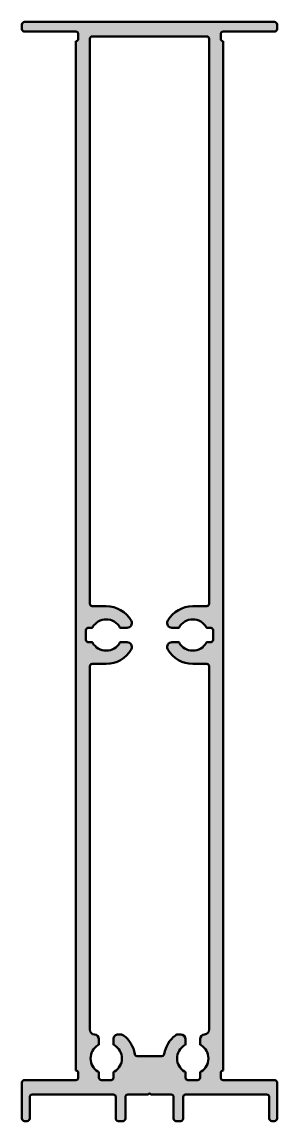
# Model space of a CAD drawing. Extents: x 0 to 53, y 0 to 228.
import ezdxf

# ---------------------------------------------------------------- set-up
doc = ezdxf.new("R2010")
doc.units = 0
doc.layers.add('0S-Alu contour', color=7, linetype='Continuous', lineweight=50)
doc.layers.add('0S-Alu hatch', color=252, linetype='Continuous', lineweight=25)

# ---------------------------------------------------------------- blocks, each defined once
blk = doc.blocks.new('336280__2872CDA7_8E49_4230_92CE_67E314D14A6B_')
at = {"layer": '0S-Alu hatch'}
h = blk.add_hatch(color=256, dxfattribs=at)
edge = h.paths.add_edge_path()
edge.add_arc((0.4997386309023071, 227.9002575544005), 0.499742511967996, 89.97047123180239, 180.0295287681875)
edge.add_line((-3.8146972372e-06, 227.9000000000001), (-3.8146972372e-06, 226.9))
edge.add_arc((0.4997513471419098, 226.8997551618392), 0.4997552218142368, 179.9719298703977, 270.0280701296009)
edge.add_line((0.4999961853028195, 226.4), (11.20001220702605, 226.4))
edge.add_ellipse((11.20025635138345, 225.9002441405686), major_axis=(-0.4997559190669429, 0), ratio=1, start_angle=179.9711351892625, end_angle=270.0279905475728, ccw=False)
edge.add_line((11.70001220703128, 225.8999923705511), (11.70001220703128, 224.8999999999999))
edge.add_ellipse((11.20048141176259, 224.8997654533723), major_axis=(-0.4995308503324764, 0), ratio=1, start_angle=89.97309769287551, end_angle=180.026902307127, ccw=False)
edge.add_line((11.200246865135, 224.4002346581036), (11.19901847839358, 10.49999809265139))
edge.add_ellipse((11.19926873697957, 10.00024835123739), major_axis=(-0.4997498040747258, 0), ratio=1, start_angle=179.9713081200809, end_angle=270.02869187991007, ccw=False)
edge.add_line((11.69901847839358, 9.999998092651316), (11.69901847839358, 8.999998092651396))
edge.add_ellipse((11.19925950975436, 8.999757061290639), major_axis=(-0.4997590267633569, 0), ratio=1, start_angle=89.97236652166788, end_angle=180.0276334783324, ccw=False)
edge.add_line((11.1990184783936, 8.499998092651413), (0.4990024566650462, 8.499998092651367))
edge.add_arc((0.4987420104021041, 8.000258538914323), 0.4997396216046467, 89.97013950528049, 180.0298604947166)
edge.add_line((-0.0009975433349396, 7.999998092651406), (-0.0009975433349361, 0.5000000000000285))
edge.add_arc((0.4987512587641483, 0.4997488020991057), 0.4997488652311831, 179.9712003745233, 270.0287996254771)
edge.add_line((0.4990024566650673, 2.14e-14), (1.099008560180667, 2.84e-14))
edge.add_arc((1.099259758081608, 0.4997488020991057), 0.499748865231176, 269.9712003745204, 360.0287996254893)
edge.add_line((1.599008560180685, 0.5000000000001313), (1.599008560180692, 5.000001907348661))
edge.add_ellipse((2.098750031298784, 5.000260438217538), major_axis=(-0.4997415379908751, 0), ratio=1, start_angle=-90.03007790911198, end_angle=0.029640778673694967, ccw=False)
edge.add_line((2.099012374877954, 5.500001907348659), (18.99900627136238, 5.500001907348661))
edge.add_ellipse((18.99926671762529, 5.000262353611619), major_axis=(-0.499739621604645, 0), ratio=1, start_angle=179.9701395052834, end_angle=270.0298604947154, ccw=False)
edge.add_line((19.49900627136234, 5.0000019073487), (19.49900627136233, 0.5000000000000285))
edge.add_arc((19.99875507346141, 0.4997488020991057), 0.499748865231176, 179.9712003745233, 270.0287996254775)
edge.add_line((19.99900627136233, 2.85e-14), (20.99900627136233, 2.84e-14))
edge.add_arc((20.99925746926325, 0.4997488020991057), 0.499748865231176, 269.9712003745233, 360.0287996254893)
edge.add_line((21.49900627136233, 0.5000000000001313), (21.49900627136233, 5.000001907348718))
edge.add_ellipse((21.99874582509933, 5.000262353611584), major_axis=(-0.4997396216046006, 0), ratio=1, start_angle=-90.0298604947235, end_angle=0.029860494716672292, ccw=False)
edge.add_line((21.99900627136231, 5.500001907348581), (26.25098991398304, 5.502122879028348))
edge.add_ellipse((26.50000000003917, 5.447617923153901), major_axis=(-0.2549054985137774, 0), ratio=1, start_angle=192.3465529126202, end_angle=347.6534470873798, ccw=False)
edge.add_line((26.7490100860953, 5.502122879028348), (30.9990100860596, 5.500001907348661))
edge.add_ellipse((30.99927053232253, 5.000262353611589), major_axis=(-0.4997396216046751, 0), ratio=1, start_angle=179.9701395052834, end_angle=270.0298604947183, ccw=False)
edge.add_line((31.4990100860596, 5.000001907348671), (31.4990100860596, 0.5000000000000285))
edge.add_arc((31.99875888815871, 0.4997488020991341), 0.4997488652312062, 179.9712003745233, 270.0287996254743)
edge.add_line((31.9990100860596, 2.67e-14), (32.9990100860596, 2.84e-14))
edge.add_arc((32.99926128396051, 0.4997488020991057), 0.499748865231176, 269.9712003745241, 360.0287996254893)
edge.add_line((33.49901008605959, 0.5000000000001313), (33.4990100860596, 5.000001907348632))
edge.add_ellipse((33.99874963979667, 5.00026235361159), major_axis=(-0.4997396216046752, 0), ratio=1, start_angle=-90.02986049471542, end_angle=0.029860494728893627, ccw=False)
edge.add_line((33.99901008605958, 5.500001907348666), (50.89900398254396, 5.500001907348661))
edge.add_ellipse((50.89927971850016, 5.000277643304849), major_axis=(-0.4997243401160749, 0), ratio=1, start_angle=179.968385555627, end_angle=270.0316144443729, ccw=False)
edge.add_line((51.39900398254398, 5.000001907348645), (51.39900398254397, 0.5))
edge.add_arc((51.89876295118316, 0.4997589686392417), 0.4997590267633178, 179.9723665216676, 270.0276334783342)
edge.add_line((51.89900398254394, 5.68e-14), (52.4990100860597, 2.84e-14))
edge.add_arc((52.49926128396058, 0.4997488020990489), 0.4997488652311192, 269.9712003745274, 360.0287996254893)
edge.add_line((52.9990100860596, 0.5000000000000743), (52.9990100860596, 7.999998092651452))
edge.add_arc((52.49927053232255, 8.000258538914295), 0.4997396216046503, 359.9701395052833, 450.0298604947187)
edge.add_line((52.49901008605961, 8.499998092651342), (41.79899787902832, 8.499998092651396))
edge.add_ellipse((41.79875684766757, 8.999757061290635), major_axis=(-0.4997590267633729, 0), ratio=1, start_angle=-0.027633478332404593, end_angle=90.02763347833007, ccw=False)
edge.add_line((41.29899787902833, 8.9999980926514), (41.29899787902835, 9.999998092651396))
edge.add_ellipse((41.79874762044235, 10.00024835123739), major_axis=(-0.4997498040747258, 0), ratio=1, start_angle=-90.02869187991092, end_angle=0.028691879919222174, ccw=False)
edge.add_line((41.79899787902835, 10.4999980926514), (41.79899787902835, 224.4009937286377))
edge.add_ellipse((41.79876368864278, 224.8997658096144), major_axis=(-0.4987721359569056, 0), ratio=1, start_angle=-0.026902307127102176, end_angle=90.02690230712778, ccw=False)
edge.add_line((41.29999160766604, 224.9), (41.29999160766604, 225.9))
edge.add_ellipse((41.79974420494247, 225.9002474027236), major_axis=(-0.4997526585148387, 0), ratio=1, start_angle=-90.02836429629639, end_angle=0.02836429630207249, ccw=False)
edge.add_line((41.79999160766607, 226.4), (52.50000381469729, 226.4))
edge.add_arc((52.50024865285812, 226.8997551618392), 0.4997552218142582, 269.9719298704081, 360.0280701296023)
edge.add_line((53.00000381469729, 226.9000000000001), (53.00000381469729, 227.9))
edge.add_arc((52.50026136909766, 227.9002575544004), 0.499742511968092, 359.9704712318248, 450.0295287681935)
edge.add_line((52.50000381469724, 228.4), (0.4999961853027628, 228.4))
edge = h.paths.add_edge_path()
edge.add_ellipse((14.59974854911521, 224.9002575544004), major_axis=(-0.4997425119680067, 0), ratio=1, start_angle=-90.02952876819307, end_angle=0.02952876817522565, ccw=False)
edge.add_line((14.60000610351562, 225.4), (38.39999771117641, 225.4))
edge.add_ellipse((38.40027235680584, 224.9002746576729), major_axis=(-0.4997254177988015, 0), ratio=1, start_angle=179.9711334265025, end_angle=270.0314893652792, ccw=False)
edge.add_line((38.89999771118167, 224.900022887647), (38.89900431381676, 107.5002474972527))
edge.add_ellipse((38.39930072451737, 107.4996763352057), major_axis=(-0.4997039157188794, 0), ratio=1, start_angle=89.96597572453561, end_angle=180.065489144286, ccw=False)
edge.add_line((38.39900398254398, 106.9999725075948), (35.49901008605949, 106.9999725075948))
edge.add_arc((35.49907373755121, 100.999889883188), 6.000082624744408, 90.00060781860236, 149.9995444748592)
edge.add_line((30.30287361145021, 103.9999725075948), (30.22688484191898, 103.8814269753682))
edge.add_arc((31.1508096488725, 103.4996628273577), 0.9996904088818048, 157.5496698414655, 270.0241930060337)
edge.add_line((31.15123176574709, 102.4999725075948), (32.61952400207524, 102.4999725075949))
edge.add_line((32.61952400207524, 102.4999725075949), (32.65739631652837, 102.5771972390402))
edge.add_ellipse((35.49902534484863, 100.9999450151897), major_axis=(-3.250012324935679, 0), ratio=1, start_angle=209.0325577732126, end_angle=330.9674422267857, ccw=False)
edge.add_line((38.34065437316894, 102.5771972390401), (38.37858772277833, 102.4998504372824))
edge.add_line((38.37858772277833, 102.4998504372824), (39.17631721496587, 102.5044738503682))
edge.add_line((39.17631721496587, 102.5044738503682), (39.3903980255127, 102.4619933816183))
edge.add_line((39.3903980255127, 102.4619933816183), (39.55265998840333, 102.3536102029073))
edge.add_line((39.55265998840333, 102.3536102029073), (39.66102790832522, 102.1913634988057))
edge.add_line((39.66102790832522, 102.1913634988057), (39.69902229309085, 101.9999725075948))
edge.add_line((39.69902229309085, 101.9999725075948), (39.69902229309085, 99.99997250759482))
edge.add_ellipse((39.19926713125175, 99.999727669434), major_axis=(-0.4997552218141977, 0), ratio=1, start_angle=89.9719298704016, end_angle=180.0280701295893, ccw=False)
edge.add_line((39.19902229309086, 99.49997250759489), (38.37852668762219, 99.4999725075948))
edge.add_line((38.37852668762219, 99.4999725075948), (38.34065437316895, 99.42274777614958))
edge.add_ellipse((35.49902534484866, 101), major_axis=(-3.250012324935667, 0), ratio=1, start_angle=29.032557773213114, end_angle=150.9674422267871, ccw=False)
edge.add_line((32.65739631652837, 99.42274777614958), (32.61952400207521, 99.49997250759489))
edge.add_line((32.61952400207521, 99.49997250759489), (31.15104866027841, 99.49997250759492))
edge.add_arc((31.15143497969998, 98.49988065886242), 1.000091923346986, 90.02213243846246, 202.4121569342316)
edge.add_line((30.22688484191898, 98.11857907497765), (30.30290412902833, 97.99997250759492))
edge.add_arc((35.4989747407755, 100.9998308077636), 5.999858300272924, 209.9992187519357, 270.0003375305719)
edge.add_line((35.49901008605957, 94.99997250759482), (38.39900398254395, 94.9999725075949))
edge.add_ellipse((38.39924882756321, 94.5002173598536), major_axis=(-0.4997552077197484, 0), ratio=1, start_angle=179.9736776384216, end_angle=270.02807091668666, ccw=False)
edge.add_line((38.89900398254397, 94.49998776638395), (38.89900398254397, 18.9974981299766))
edge.add_ellipse((37.89900398254391, 18.9974981299766), major_axis=(-1.000000000000063, 0), ratio=1, start_angle=92.86615905443517, end_angle=180, ccw=False)
edge.add_arc((37.99901008605962, 17.00000000000003), 1.00000000000001, 92.86615905443291, 180)
edge.add_line((36.9990100860596, 16.99999999999997), (36.9990100860596, 15.8744564056397))
edge.add_line((36.9990100860596, 15.8744564056397), (37.2560901641846, 15.73407554626468))
edge.add_ellipse((35.49901657567759, 13.00000190734866), major_axis=(-3.249994808987291, 0), ratio=1, start_angle=122.72714150471731, end_angle=237.272858495283, ccw=False)
edge.add_line((37.2560901641846, 10.26592826843267), (36.9990100860596, 10.12554740905764))
edge.add_line((36.9990100860596, 10.12554740905764), (36.9990100860596, 8.999998092651415))
edge.add_ellipse((36.49926128396051, 8.999746894750501), major_axis=(-0.4997488652311902, 0), ratio=1, start_angle=89.97120037452407, end_angle=180.0287996254767, ccw=False)
edge.add_line((36.4990100860596, 8.499998092651396), (34.4990100860596, 8.499998092651396))
edge.add_ellipse((34.49875888815873, 8.99974689475053), major_axis=(-0.4997488652312328, 0), ratio=1, start_angle=-0.028799625489284608, end_angle=90.02879962547178, ccw=False)
edge.add_line((33.9990100860596, 8.999998092651452), (33.9990100860596, 10.12554740905764))
edge.add_line((33.9990100860596, 10.12554740905764), (33.7419300079346, 10.26592826843267))
edge.add_ellipse((35.49900359644161, 13.00000190734869), major_axis=(-3.249994808987295, 0), ratio=1, start_angle=-57.27285849528289, end_angle=57.27285849528289, ccw=False)
edge.add_line((33.7419300079346, 15.7340755462647), (33.9990100860596, 15.87445640563965))
edge.add_line((33.9990100860596, 15.87445640563965), (33.9990100860596, 17.00000000000005))
edge.add_arc((32.99901008605958, 17.00000000000005), 1.000000000000023, 0, 89.99999999999837)
edge.add_line((32.99901008605961, 18.00000000000008), (32.49900105331199, 17.99999999999997))
edge.add_arc((32.49900105331192, 16.99999999999957), 1.000000000000397, 89.99999999999552, 126.8699340734956)
edge.add_arc((35.49900359644151, 13.00000190734872), 5.999999999999846, 126.8699340735039, 171.1501509322573)
edge.add_ellipse((29.07638671316261, 13.99999809265148), major_axis=(-0.5000000000000897, 0), ratio=1, start_angle=90.0000000000012, end_angle=171.1501509322587, ccw=False)
edge.add_line((29.07638671316263, 13.49999809265139), (23.9216296442593, 13.49999809265139))
edge.add_ellipse((23.92162964425929, 13.99999809265137), major_axis=(-0.4999999999999716, 0), ratio=1, start_angle=8.849849067739626, end_angle=90.0000000000008, ccw=False)
edge.add_arc((17.49901276098011, 13.00000190734843), 6.00000000000026, 8.849849067744024, 52.95796242142397)
edge.add_arc((20.51101683760578, 16.99097064217869), 1.00000000000003, 52.95796242142582, 90.00000000000345)
edge.add_line((20.51101683760572, 17.99097064217872), (19.99900627136234, 17.99097064217875))
edge.add_arc((19.99900627136232, 16.99097064217878), 0.9999999999999715, 89.99999999999856, 180)
edge.add_line((18.99900627136233, 16.99097064217878), (18.99900627136233, 15.8744564056397))
edge.add_line((18.99900627136233, 15.8744564056397), (19.25608634948733, 15.73407554626476))
edge.add_ellipse((17.4990127609803, 13.00000190734866), major_axis=(-3.249994808987381, 0), ratio=1, start_angle=122.7271415047168, end_angle=237.2728584952834, ccw=False)
edge.add_line((19.25608634948733, 10.26592826843259), (18.99900627136233, 10.12554740905764))
edge.add_line((18.99900627136233, 10.12554740905764), (18.99900627136233, 8.999998092651415))
edge.add_ellipse((18.49925746926323, 8.999746894750501), major_axis=(-0.4997488652312044, 0), ratio=1, start_angle=89.97120037452572, end_angle=180.0287996254767, ccw=False)
edge.add_line((18.49900627136233, 8.499998092651396), (16.49900627136233, 8.499998092651396))
edge.add_ellipse((16.49875890387905, 8.999750725168127), major_axis=(-0.4997526937376877, 0), ratio=1, start_angle=-0.02836025404940301, end_angle=90.02836025405611, ccw=False)
edge.add_line((15.99900627136233, 8.999998092651367), (15.99900627136233, 10.12554740905764))
edge.add_line((15.99900627136233, 10.12554740905764), (15.74192619323733, 10.26592826843264))
edge.add_ellipse((17.49899978174433, 13.00000190734866), major_axis=(-3.249994808987286, 0), ratio=1, start_angle=-57.27285849528289, end_angle=57.272858495283174, ccw=False)
edge.add_line((15.74192619323733, 15.73407554626465), (15.99900627136233, 15.8744564056397))
edge.add_line((15.99900627136233, 15.8744564056397), (15.99900627136233, 16.99097064217875))
edge.add_arc((14.99900627136236, 16.99097064217875), 0.9999999999999751, 0, 87.13384094556976)
edge.add_ellipse((15.09901237487796, 18.98846877215524), major_axis=(-1.000000000000009, 0), ratio=1, start_angle=0, end_angle=87.13384094556801, ccw=False)
edge.add_line((14.09901237487796, 18.98846877215524), (14.09901237487796, 94.49998776638402))
edge.add_ellipse((14.5987675298587, 94.50021735985356), major_axis=(-0.4997552077197258, 0), ratio=1, start_angle=-90.0280709166895, end_angle=0.02632236156472345, ccw=False)
edge.add_line((14.59901237487798, 94.99997250759482), (17.49900627136239, 94.9999725075949))
edge.add_arc((17.49904161664652, 100.9998308077636), 5.999858300272792, 269.9996624694275, 330.0007812480636)
edge.add_line((22.69511222839354, 97.99997250759483), (22.77113151550295, 98.1185790749777))
edge.add_arc((21.84658137772203, 98.49988065886242), 1.000091923346907, 337.5878430657695, 449.9778675615387)
edge.add_line((21.84696769714358, 99.49997250759483), (20.37849235534672, 99.49997250759492))
edge.add_line((20.37849235534672, 99.49997250759492), (20.34062004089359, 99.42274777614958))
edge.add_ellipse((17.4989910125733, 101.0000000000001), major_axis=(-3.250012324935686, 0), ratio=1, start_angle=29.03255777321391, end_angle=150.9674422267861, ccw=False)
edge.add_line((14.65736198425301, 99.42274777614958), (14.61948966979986, 99.49997250759489))
edge.add_line((14.61948966979986, 99.49997250759489), (13.79899406433111, 99.49997250759495))
edge.add_ellipse((13.79874922617021, 99.99972766943407), major_axis=(-0.4997552218142083, 0), ratio=1, start_angle=-0.028070129589309545, end_angle=90.02807012960051, ccw=False)
edge.add_line((13.29899406433108, 99.9999725075949), (13.29899406433108, 101.9999725075948))
edge.add_line((13.29899406433108, 101.9999725075948), (13.3369884490967, 102.1913634988057))
edge.add_line((13.3369884490967, 102.1913634988057), (13.44535636901854, 102.3536102029073))
edge.add_line((13.44535636901854, 102.3536102029073), (13.6076183319095, 102.4619933816183))
edge.add_line((13.6076183319095, 102.4619933816183), (13.82169914245626, 102.5044738503683))
edge.add_line((13.82169914245626, 102.5044738503683), (14.61942863464364, 102.4998504372824))
edge.add_line((14.61942863464364, 102.4998504372824), (14.65736198425292, 102.5771972390402))
edge.add_ellipse((17.49899101257326, 100.9999450151897), major_axis=(-3.250012324935727, 0), ratio=1, start_angle=209.0325577732144, end_angle=330.9674422267867, ccw=False)
edge.add_line((20.34062004089358, 102.5771972390402), (20.3784923553467, 102.4999725075948))
edge.add_line((20.3784923553467, 102.4999725075948), (21.84678459167482, 102.4999725075948))
edge.add_arc((21.84720670854941, 103.4996628273578), 0.999690408881856, 269.9758069939662, 382.4503301585368)
edge.add_line((22.77113151550296, 103.8814269753683), (22.69514274597172, 103.9999725075949))
edge.add_arc((17.49894261987069, 100.999889883188), 6.000082624744446, 30.00045552514086, 89.99939218139806)
edge.add_line((17.49900627136237, 106.9999725075949), (14.59901237487795, 106.9999725075949))
edge.add_ellipse((14.59871532813169, 107.4996754608485), major_axis=(-0.4997030415429023, 0), ratio=1, start_angle=-0.03405928014950632, end_angle=90.03405928014462, ccw=False)
edge.add_line((14.09901237487801, 107.4999725075949), (14.10000610351565, 224.9000000000002))
at = {"layer": '0S-Alu contour', "color": 7}
for points in [[(-3.8146972372e-06, 227.9000000000001), (-3.8146972372e-06, 226.9)], [(52.50000381469724, 228.4), (0.4999961853027628, 228.4)], [(0.4999961853028195, 226.4), (11.20001220702605, 226.4)], [(41.79999160766607, 226.4), (52.50000381469729, 226.4)], [(53.00000381469729, 226.9000000000001), (53.00000381469729, 227.9)], [(11.200246865135, 224.4002346581036), (11.19901847839358, 10.49999809265139)], [(11.70001220703128, 225.8999923705511), (11.70001220703128, 224.8999999999999)], [(14.09901237487801, 107.4999725075949), (14.10000610351565, 224.9000000000002)], [(14.60000610351562, 225.4), (38.39999771117641, 225.4)], [(38.89999771118167, 224.900022887647), (38.89900431381676, 107.5002474972527)], [(41.29999160766604, 224.9), (41.29999160766604, 225.9)], [(41.79899787902835, 10.4999980926514), (41.79899787902835, 224.4009937286377)], [(17.49900627136237, 106.9999725075949), (14.59901237487795, 106.9999725075949)], [(38.39900398254398, 106.9999725075948), (35.49901008605949, 106.9999725075948)], [(22.77113151550296, 103.8814269753683), (22.69514274597172, 103.9999725075949)], [(30.30287361145021, 103.9999725075948), (30.22688484191898, 103.8814269753682)], [(13.29899406433108, 99.9999725075949), (13.29899406433108, 101.9999725075948), (13.3369884490967, 102.1913634988057), (13.44535636901854, 102.3536102029073), (13.6076183319095, 102.4619933816183), (13.82169914245626, 102.5044738503683), (14.61942863464364, 102.4998504372824), (14.65736198425292, 102.5771972390402)], [(20.34062004089358, 102.5771972390402), (20.3784923553467, 102.4999725075948), (21.84678459167482, 102.4999725075948)], [(31.15123176574709, 102.4999725075948), (32.61952400207524, 102.4999725075949), (32.65739631652837, 102.5771972390402)], [(38.34065437316894, 102.5771972390401), (38.37858772277833, 102.4998504372824), (39.17631721496587, 102.5044738503682), (39.3903980255127, 102.4619933816183), (39.55265998840333, 102.3536102029073), (39.66102790832522, 102.1913634988057), (39.69902229309085, 101.9999725075948), (39.69902229309085, 99.99997250759482)], [(14.65736198425301, 99.42274777614958), (14.61948966979986, 99.49997250759489), (13.79899406433111, 99.49997250759495)], [(21.84696769714358, 99.49997250759483), (20.37849235534672, 99.49997250759492), (20.34062004089359, 99.42274777614958)], [(32.65739631652837, 99.42274777614958), (32.61952400207521, 99.49997250759489), (31.15104866027841, 99.49997250759492)], [(39.19902229309086, 99.49997250759489), (38.37852668762219, 99.4999725075948), (38.34065437316895, 99.42274777614958)], [(22.69511222839354, 97.99997250759483), (22.77113151550295, 98.1185790749777)], [(30.22688484191898, 98.11857907497765), (30.30290412902833, 97.99997250759492)], [(14.09901237487796, 18.98846877215524), (14.09901237487796, 94.49998776638402)], [(14.59901237487798, 94.99997250759482), (17.49900627136239, 94.9999725075949)], [(35.49901008605957, 94.99997250759482), (38.39900398254395, 94.9999725075949)], [(38.89900398254397, 94.49998776638395), (38.89900398254397, 18.9974981299766)], [(15.74192619323733, 15.73407554626465), (15.99900627136233, 15.8744564056397), (15.99900627136233, 16.99097064217875)], [(18.99900627136233, 16.99097064217878), (18.99900627136233, 15.8744564056397), (19.25608634948733, 15.73407554626476)], [(20.51101683760572, 17.99097064217872), (19.99900627136234, 17.99097064217875)], [(32.99901008605961, 18.00000000000008), (32.49900105331199, 17.99999999999997)], [(33.7419300079346, 15.7340755462647), (33.9990100860596, 15.87445640563965), (33.9990100860596, 17.00000000000005)], [(36.9990100860596, 16.99999999999997), (36.9990100860596, 15.8744564056397), (37.2560901641846, 15.73407554626468)], [(29.07638671316263, 13.49999809265139), (23.9216296442593, 13.49999809265139)], [(11.69901847839358, 9.999998092651316), (11.69901847839358, 8.999998092651396)], [(15.99900627136233, 8.999998092651367), (15.99900627136233, 10.12554740905764), (15.74192619323733, 10.26592826843264)], [(19.25608634948733, 10.26592826843259), (18.99900627136233, 10.12554740905764), (18.99900627136233, 8.999998092651415)], [(33.9990100860596, 8.999998092651452), (33.9990100860596, 10.12554740905764), (33.7419300079346, 10.26592826843267)], [(37.2560901641846, 10.26592826843267), (36.9990100860596, 10.12554740905764), (36.9990100860596, 8.999998092651415)], [(41.29899787902833, 8.9999980926514), (41.29899787902835, 9.999998092651396)], [(-0.0009975433349396, 7.999998092651406), (-0.0009975433349361, 0.5000000000000285)], [(11.1990184783936, 8.499998092651413), (0.4990024566650462, 8.499998092651367)], [(18.49900627136233, 8.499998092651396), (16.49900627136233, 8.499998092651396)], [(36.4990100860596, 8.499998092651396), (34.4990100860596, 8.499998092651396)], [(52.49901008605961, 8.499998092651342), (41.79899787902832, 8.499998092651396)], [(52.9990100860596, 0.5000000000000743), (52.9990100860596, 7.999998092651452)], [(1.599008560180685, 0.5000000000001313), (1.599008560180692, 5.000001907348661)], [(2.099012374877954, 5.500001907348659), (18.99900627136238, 5.500001907348661)], [(19.49900627136234, 5.0000019073487), (19.49900627136233, 0.5000000000000285)], [(21.49900627136233, 0.5000000000001313), (21.49900627136233, 5.000001907348718)], [(21.99900627136231, 5.500001907348581), (26.25098991398304, 5.502122879028348)], [(26.7490100860953, 5.502122879028348), (30.9990100860596, 5.500001907348661)], [(31.4990100860596, 5.000001907348671), (31.4990100860596, 0.5000000000000285)], [(33.49901008605959, 0.5000000000001313), (33.4990100860596, 5.000001907348632)], [(33.99901008605958, 5.500001907348666), (50.89900398254396, 5.500001907348661)], [(51.39900398254398, 5.000001907348645), (51.39900398254397, 0.5)], [(0.4990024566650673, 2.14e-14), (1.099008560180667, 2.84e-14)], [(19.99900627136233, 2.85e-14), (20.99900627136233, 2.84e-14)], [(31.9990100860596, 2.67e-14), (32.9990100860596, 2.84e-14)], [(51.89900398254394, 5.68e-14), (52.4990100860597, 2.84e-14)]]:
    blk.add_lwpolyline(points, dxfattribs=at)
for centre, radius, start, end in [((0.4997386309023071, 227.9002575544005), 0.499742511967996, 89.97047123180239, 180.0295287681875), ((0.4997513471419098, 226.8997551618392), 0.4997552218142368, 179.9719298703977, 270.0280701296009), ((52.50026136909766, 227.9002575544004), 0.499742511968092, 359.9704712318248, 90.02952876819353), ((52.50024865285812, 226.8997551618392), 0.4997552218142582, 269.9719298704081, 0.0280701296022991), ((17.49894261987069, 100.999889883188), 6.000082624744446, 30.00045552514086, 89.99939218139806), ((35.49907373755121, 100.999889883188), 6.000082624744408, 90.00060781860236, 149.9995444748592), ((21.84720670854941, 103.4996628273578), 0.999690408881856, 269.9758069939662, 22.45033015853684), ((31.1508096488725, 103.4996628273577), 0.9996904088818048, 157.5496698414655, 270.0241930060337), ((21.84658137772203, 98.49988065886242), 1.000091923346907, 337.5878430657695, 89.97786756153873), ((31.15143497969998, 98.49988065886242), 1.000091923346986, 90.02213243846246, 202.4121569342316), ((17.49904161664652, 100.9998308077636), 5.999858300272792, 269.9996624694275, 330.0007812480636), ((35.4989747407755, 100.9998308077636), 5.999858300272924, 209.9992187519357, 270.0003375305719), ((14.99900627136236, 16.99097064217875), 0.9999999999999751, 0, 87.13384094556976), ((19.99900627136232, 16.99097064217878), 0.9999999999999715, 89.99999999999856, 180), ((20.51101683760578, 16.99097064217869), 1.00000000000003, 52.95796242142582, 90.00000000000345), ((17.49901276098011, 13.00000190734843), 6.00000000000026, 8.849849067744024, 52.95796242142397), ((35.49900359644151, 13.00000190734872), 5.999999999999846, 126.8699340735039, 171.1501509322573), ((32.49900105331192, 16.99999999999957), 1.000000000000397, 89.99999999999552, 126.8699340734956), ((32.99901008605958, 17.00000000000005), 1.000000000000023, 0, 89.99999999999837), ((37.99901008605962, 17.00000000000003), 1.00000000000001, 92.86615905443291, 180), ((0.4987420104021041, 8.000258538914323), 0.4997396216046467, 89.97013950528049, 180.0298604947166), ((52.49927053232255, 8.000258538914295), 0.4997396216046503, 359.9701395052833, 90.0298604947187), ((0.4987512587641483, 0.4997488020991057), 0.4997488652311831, 179.9712003745233, 270.0287996254771), ((1.099259758081608, 0.4997488020991057), 0.499748865231176, 269.9712003745204, 0.028799625489303), ((19.99875507346141, 0.4997488020991057), 0.499748865231176, 179.9712003745233, 270.0287996254775), ((20.99925746926325, 0.4997488020991057), 0.499748865231176, 269.9712003745233, 0.028799625489303), ((31.99875888815871, 0.4997488020991341), 0.4997488652312062, 179.9712003745233, 270.0287996254743), ((32.99926128396051, 0.4997488020991057), 0.499748865231176, 269.9712003745241, 0.028799625489303), ((51.89876295118316, 0.4997589686392417), 0.4997590267633178, 179.9723665216676, 270.0276334783342), ((52.49926128396058, 0.4997488020990489), 0.4997488652311192, 269.9712003745274, 0.028799625489303)]:
    blk.add_arc(centre, radius, start, end, dxfattribs=at)
at = {"layer": '0S-Alu contour', "color": 7, "extrusion": (0, 0, -1)}
for centre, radius, start, end in [((-11.20025635138345, 225.9002441405686), 0.4997559190669429, 89.97200945242722, 180.0288648107376), ((-41.79974420494247, 225.9002474027236), 0.4997526585148387, 359.9716357036979, 90.02836429629637), ((-11.20048141176259, 224.8997654533723), 0.4995308503324764, 179.973097692873, 270.0269023071245), ((-14.59974854911521, 224.9002575544004), 0.4997425119680067, 359.9704712318248, 90.02952876819312), ((-38.40027235680584, 224.9002746576729), 0.4997254177988016, 89.96851063472084, 180.0288665734976), ((-41.79876368864278, 224.8997658096144), 0.4987721359569056, 269.9730976928722, 0.0269023071270038), ((-14.59871532813169, 107.4996754608485), 0.4997030415429023, 269.9659407198554, 0.0340592801495408), ((-38.39930072451737, 107.4996763352057), 0.4997039157188794, 179.934510855714, 270.0340242754645), ((-17.49899101257326, 100.9999450151897), 3.250012324935727, 29.03255777321325, 150.9674422267856), ((-35.49902534484863, 100.9999450151897), 3.250012324935679, 29.0325577732143, 150.9674422267874), ((-13.79874922617021, 99.99972766943407), 0.4997552218142083, 269.9719298703995, 0.028070129589315), ((-17.4989910125733, 101.0000000000001), 3.250012324935686, 209.0325577732139, 330.9674422267861), ((-35.49902534484866, 101), 3.250012324935667, 209.032557773213, 330.9674422267869), ((-39.19926713125175, 99.999727669434), 0.4997552218141977, 179.9719298704107, 270.0280701295985), ((-14.5987675298587, 94.50021735985356), 0.4997552077197258, 359.9736776384353, 90.02807091668952), ((-38.39924882756321, 94.5002173598536), 0.4997552077197485, 89.97192908331333, 180.0263223615784), ((-15.09901237487796, 18.98846877215524), 1.000000000000009, 272.8661590544321, 0), ((-37.89900398254391, 18.9974981299766), 1.000000000000063, 180, 267.1338409455648), ((-17.49899978174433, 13.00000190734866), 3.249994808987286, 302.7271415047168, 57.2728584952829), ((-17.4990127609803, 13.00000190734866), 3.249994808987381, 122.7271415047166, 237.2728584952832), ((-23.92162964425929, 13.99999809265137), 0.4999999999999716, 269.9999999999992, 351.1501509322604), ((-29.07638671316261, 13.99999809265148), 0.5000000000000897, 188.8498490677413, 269.9999999999988), ((-35.49900359644161, 13.00000190734869), 3.249994808987295, 302.7271415047171, 57.27285849528291), ((-35.49901657567759, 13.00000190734866), 3.249994808987292, 122.727141504717, 237.2728584952827), ((-11.19926873697957, 10.00024835123739), 0.4997498040747259, 89.97130812008994, 180.0286918799192), ((-41.79874762044235, 10.00024835123739), 0.4997498040747259, 359.9713081200808, 90.02869187991088), ((-11.19925950975436, 8.999757061290639), 0.4997590267633569, 179.9723665216676, 270.0276334783321), ((-16.49875890387905, 8.999750725168127), 0.4997526937376877, 269.9716397459439, 0.0283602540494217), ((-18.49925746926323, 8.999746894750501), 0.4997488652312044, 179.9712003745233, 270.0287996254743), ((-34.49875888815873, 8.99974689475053), 0.4997488652312329, 269.9712003745282, 0.028799625489303), ((-36.49926128396051, 8.999746894750501), 0.4997488652311902, 179.9712003745233, 270.0287996254759), ((-41.79875684766757, 8.999757061290635), 0.4997590267633729, 269.9723665216699, 0.0276334783323609), ((-2.098750031298784, 5.000260438217538), 0.4997415379908751, 359.9703592213263, 90.03007790911198), ((-18.99926671762529, 5.000262353611619), 0.499739621604645, 89.97013950528456, 180.0298604947166), ((-21.99874582509933, 5.000262353611584), 0.4997396216046006, 359.9701395052833, 90.02986049472358), ((-26.50000000003917, 5.447617923153901), 0.2549054985137774, 12.34655291262021, 167.6534470873798), ((-30.99927053232253, 5.000262353611589), 0.4997396216046752, 89.9701395052817, 180.0298604947166), ((-33.99874963979667, 5.00026235361159), 0.4997396216046752, 359.9701395052711, 90.02986049471544), ((-50.89927971850016, 5.000277643304849), 0.4997243401160749, 89.9683855556271, 180.0316144443731)]:
    blk.add_arc(centre, radius, start, end, dxfattribs=at)
blk = doc.blocks.new('336280__7F71D814_F3D4_4B66_8E90_48408FD14AB4_')
at = {"layer": '0S-Alu contour', "color": 7}
blk.add_blockref('336280__2872CDA7_8E49_4230_92CE_67E314D14A6B_', (0, 0), dxfattribs=at)

msp = doc.modelspace()

# ---------------------------------------------------------------- block references
at = {"layer": '0S-Alu contour', "color": 7}
msp.add_blockref('336280__7F71D814_F3D4_4B66_8E90_48408FD14AB4_', (0, 0), dxfattribs=at)

doc.saveas('drawing.dxf')
